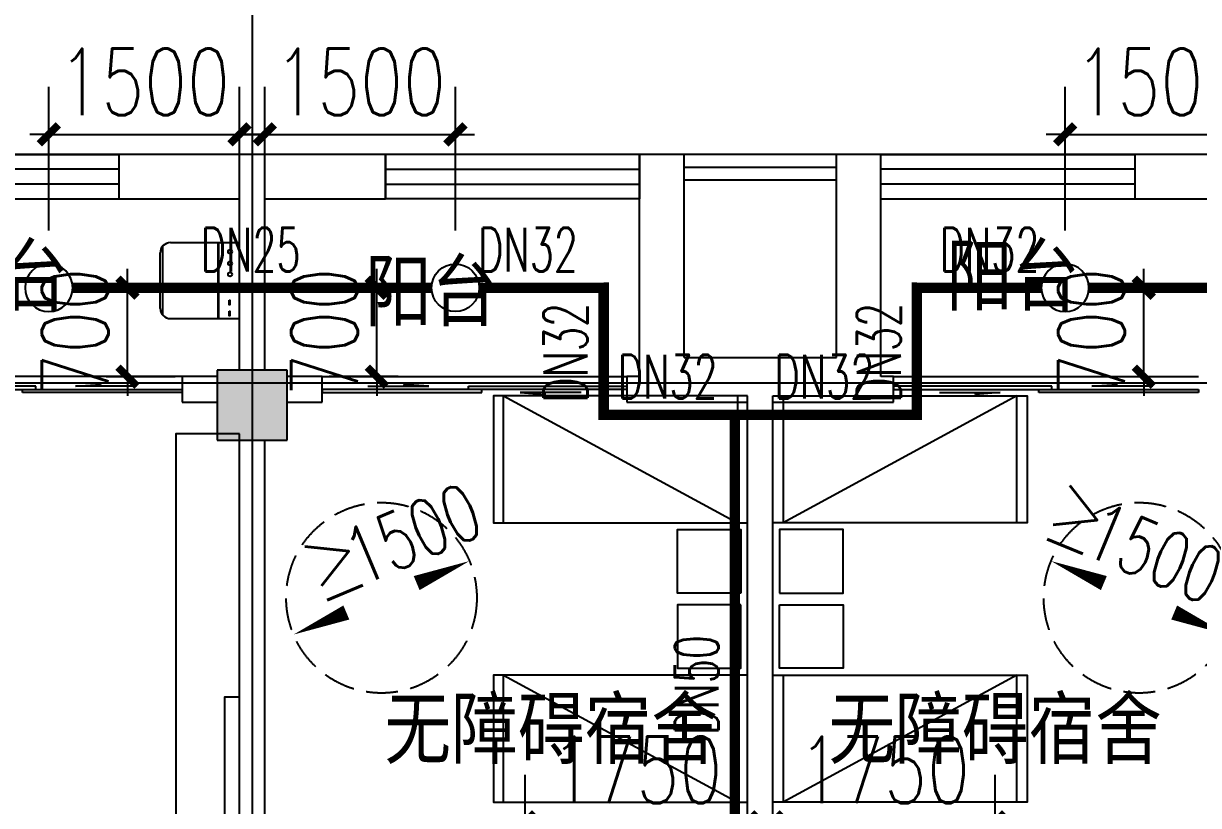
# Model space of a CAD drawing. Extents: x 0 to 2838408, y -923048 to 203859.
# Drawn here: x 2711463 to 2720713, y -194818 to -188662 of the extents above; entities that cross this region are included whole.
import ezdxf

# ---------------------------------------------------------------- set-up
doc = ezdxf.new("R2010")
doc.units = 0
doc.header["$LTSCALE"] = 1000
doc.linetypes.add('DASH', pattern=[0.35, 0.25, -0.1])
for name, color, linetype in [('A-Fixt', 81, 'Continuous'), ('COLUMN', 9, 'Continuous'), ('DIM_SYMB', 3, 'Continuous'), ('DOTE', 8, 'Continuous'), ('E2-栏杆', 92, 'Continuous'), ('EQUIP_喷头', 7, 'Continuous'), ('fur', 253, 'Continuous'), ('GROUND', 2, 'Continuous'), ('PIPE-喷淋', 6, 'Continuous'), ('PUB_HATCH', 8, 'Continuous'), ('PUB_TEXT', 7, 'Continuous'), ('TEXT_喷淋', 7, 'Continuous'), ('TWT_DIM', 3, 'Continuous'), ('WALL', 9, 'Continuous'), ('WINDOW', 4, 'Continuous'), ('XREF', 8, 'Continuous'), ('配景', 3, 'Continuous')]:
    doc.layers.add(name, color=color, linetype=linetype)
doc.styles.add('_TCH_DIM', font='SIMPLEX', dxfattribs={"bigfont": 'GBCBIG'})
doc.styles.add('_TCH_DIM_T3', font='SIMPLEX', dxfattribs={"width": 0.75, "bigfont": 'HZTXT'})
doc.styles.add('_TWT_PIPEDN', font='SIMPLEX', dxfattribs={"width": 0.8, "height": 2.3, "bigfont": 'HZTXT'})
doc.styles.get("Standard").update_dxf_attribs({"font": 'geniso.shx', "bigfont": 'hztxt.shx'})
doc.dimstyles.new('_TWT_ARCH&&150', dxfattribs={"dimtxt": 525, "dimasz": 150, "dimexe": 375, "dimexo": 450, "dimgap": 150, "dimtad": 1, "dimdec": 0, "dimzin": 0, "dimdsep": 46, "dimtxsty": '_TCH_DIM_T3', "dimblk": 'ARCHTICK', "dimcen": 0.09, "dimclrt": 7, "dimazin": 2, "dimtfac": 1, "dimtdec": 0, "dimtix": 1, "dimtmove": 2, "dimatfit": 3, "dimfxl": 1, "dimtolj": 1, "dimtzin": 0, "dimarcsym": 0})

# ---------------------------------------------------------------- blocks, each defined once
blk = doc.blocks.new('单人床')
at = {"layer": 'A-Fixt'}
for p, q in [((47773.8, 13973.4), (48673.8, 13973.4)), ((47773.8, 12073.4), (48673.8, 13973.4)), ((47773.8, 12073.4), (48673.8, 12073.4))]:
    blk.add_line(p, q, dxfattribs=at)
blk.add_lwpolyline([(47773.8, 14023.4), (48673.8, 14023.4), (48673.8, 12023.4), (47773.8, 12023.4), (47773.8, 14023.4)], dxfattribs=at)
blk = doc.blocks.new('CH_AP01')
for p, q in [((-311.4, 16.6), (-275, 0)), ((-275, 0), (275, 0)), ((275, 0), (311.4, 16.6))]:
    blk.add_line(p, q)
for centre, radius, start, end in [((-306.8, 555.3), 37.8, 100.18588, 202.83587), ((0, -578.9), 1212.6, 74.71041, 105.28959), ((0, -578.9), 1172.6, 75.02868, 104.97132), ((0, -1278.1), 1856.9, 80.61099, 99.38901), ((306.8, 555.3), 37.8, 337.16413, 79.81412), ((-1658.4, 201.9), 1359.7, 352.16586, 14.42826), ((-823.7, 250), 562.9, 335.50378, 31.09034), ((-823.7, 250), 602.9, 335.50378, 30.26909), ((0, -578.9), 1092.6, 75.87672, 104.12328), ((823.7, 250), 602.9, 149.73091, 204.49622), ((823.7, 250), 562.9, 148.90966, 204.49622), ((1658.4, 201.9), 1359.7, 165.57174, 187.83414)]:
    blk.add_arc(centre, radius, start, end)
blk = doc.blocks.new('A$C61295E98')
at = {"color": 3}
for p, q in [((544, 597.9), (0, 597.9)), ((0, 597.9), (0, 0)), ((161.4, 597.9), (161.4, 0)), ((170.4, 0.2), (170.4, 597.6)), ((602.7, 572.2), (602.7, 25.6)), ((624, 517.9), (624, 80)), ((544, 0), (0, 0))]:
    blk.add_line(p, q, dxfattribs=at)
for points in [[(81.8, 540.3), (75.3, 540.3), (75.3, 576.8), (81.8, 576.8)], [(81.8, 453.1), (75.3, 453.1), (75.3, 489.6), (81.8, 489.6)], [(81.8, 352.9), (75.3, 352.9), (75.3, 389.4), (81.8, 389.4)]]:
    blk.add_lwpolyline(points, close=True, dxfattribs=at)
for centre in [(74, 250.1), (74, 164.2), (74, 70.5)]:
    blk.add_circle(centre, 15.7, dxfattribs=at)
for centre, start, end in [((544, 517.9), 360, 90), ((544, 80), 270, 0)]:
    blk.add_arc(centre, 80, start, end, dxfattribs=at)
blk = doc.blocks.new('宿舍')
at = {"layer": 'A-Fixt'}
for p, q in [((47853.8, 13801.7), (48353.8, 15701.7)), ((48353.8, 13801.7), (47853.8, 15701.7)), ((47853.8, 13801.7), (48353.8, 13801.7))]:
    blk.add_line(p, q, dxfattribs=at)
for points in [[(47853.8, 8601.7), (48353.8, 8601.7), (48353.8, 15701.7), (47853.8, 15701.7)], [(47853.8, 10676.1), (47970.5, 10676.1), (47970.5, 11742.6), (47853.8, 11742.6)]]:
    blk.add_lwpolyline(points, close=True, dxfattribs=at)
at = {"xscale": -1, "rotation": 90}
for p in [(63677.2, 60475.5), (63677.2, 58775.5)]:
    blk.add_blockref('单人床', p, dxfattribs=at)
at = {"layer": 'A-Fixt', "xscale": -1, "rotation": 180}
for p in [(50002, 9140.5), (51117.2, 9140.5)]:
    blk.add_blockref('CH_AP01', p, dxfattribs=at)
at = {"layer": '配景', "color": 252}
blk.add_blockref('A$C61295E98', (47853.8, 7096.6), dxfattribs=at)
blk = doc.blocks.new('$plan$00002356')
at = {"layer": 'fur'}
for p, q in [((0, -1920), (1000, -80)), ((0, -80), (1000, -80)), ((1000, -1920), (0, -1920))]:
    blk.add_line(p, q, dxfattribs=at)
blk.add_lwpolyline([(0, 0), (0, -2000), (1000, -2000), (1000, 0)], close=True, dxfattribs=at)
blk = doc.blocks.new('$WINLIB2D$00000001')
at = {"color": 0}
for points in [[(-0.5, 0.5), (-0.5, -0.5)], [(-0.5, 0.5), (0.5, 0.5)], [(0.5, -0.5), (0.5, 0.5)], [(0.5, 0.1667), (-0.5, 0.1667)], [(0.5, -0.1667), (-0.5, -0.1667)], [(-0.5, -0.5), (0.5, -0.5)]]:
    blk.add_lwpolyline(points, dxfattribs=at)
blk = doc.blocks.new('$DorLib2D$00000131')
at = {"color": 0, "linetype": 'Continuous'}
for p, q in [((0.15, 0.125), (0.2319, 0.1973)), ((0.2319, 0.1973), (0.2319, 0.125)), ((-0.5, 0.125), (-0.5, 0)), ((0.0192, 0.125), (-0.5, 0.125)), ((0.0192, 0), (0.0192, 0.125)), ((0.35, 0.125), (0.15, 0.125)), ((-0.5, 0), (0.0192, 0)), ((-0.024, 0), (0.5, 0)), ((-0.024, -0.125), (-0.024, 0)), ((0.5, 0), (0.5, -0.125)), ((-0.35, -0.125), (-0.15, -0.125)), ((-0.2319, -0.1973), (-0.2319, -0.125)), ((-0.15, -0.125), (-0.2319, -0.1973)), ((0.5, -0.125), (-0.024, -0.125))]:
    blk.add_line(p, q, dxfattribs=at)
blk = doc.blocks.new('1F1')
at = {"layer": 'PUB_HATCH'}
blk.add_hatch(color=256, dxfattribs=at).paths.add_polyline_path([(2377491.7, -191392.2), (2376941.7, -191392.2), (2376941.7, -191942.2), (2377491.7, -191942.2)])
for points in [[(2381064.1, -193146), (2380564.1, -193146), (2380564.1, -192646), (2381064.1, -192646)], [(2381369.4, -193146), (2381869.4, -193146), (2381869.4, -192646), (2381369.4, -192646)], [(2381064.1, -193238.3), (2380564.1, -193238.3), (2380564.1, -193738.3), (2381064.1, -193738.3)], [(2381369.4, -193238.3), (2381869.4, -193238.3), (2381869.4, -193738.3), (2381369.4, -193738.3)]]:
    blk.add_lwpolyline(points, close=True)
at = {"linetype": 'DASH'}
for centre in [(2378235, -193183.3), (2384198.5, -193183.3)]:
    blk.add_circle(centre, 750, dxfattribs=at)
at = {"layer": 'COLUMN'}
for p, q in [((2377491.7, -191392.2), (2376941.7, -191392.2)), ((2376941.7, -191392.2), (2376941.7, -191942.2)), ((2377491.7, -191942.2), (2377491.7, -191392.2)), ((2376941.7, -191942.2), (2377491.7, -191942.2))]:
    blk.add_line(p, q, dxfattribs=at)
at = {"layer": 'DIM_SYMB'}
for points in [[(2378235, -193183.3, 0, 0, 0), (2378926.9, -192894, 0, 120, 0), (2378511.8, -193067.5, 0, 0, 0)], [(2384198.5, -193183.3, 0, 0, 0), (2383506.6, -192894, 0, 120, 0), (2383921.7, -193067.5, 0, 0, 0)], [(2378235, -193183.3, 0, 0, 0), (2377543, -193472.6, 0, 120, 0), (2377958.2, -193299, 0, 0, 0)], [(2384198.5, -193183.3, 0, 0, 0), (2384890.5, -193472.6, 0, 120, 0), (2384475.3, -193299, 0, 0, 0)]]:
    blk.add_lwpolyline(points, format="xyseb", dxfattribs=at)
at = {"layer": 'DOTE'}
for p, q in [((2377216.7, -187892.2), (2377216.7, -271092.2)), ((2453916.7, -191492.2), (2343216.7, -191492.2))]:
    blk.add_line(p, q, dxfattribs=at)
at = {"layer": 'E2-栏杆'}
for points in [[(2380616.7, -189792.2), (2381816.7, -189792.2)], [(2380616.7, -189892.2), (2381816.7, -189892.2)]]:
    blk.add_lwpolyline(points, dxfattribs=at)
at = {"layer": 'GROUND'}
blk.add_line((2388316.7, -189692.2), (2344916.7, -189692.2), dxfattribs=at)
at = {"layer": 'WALL'}
for p, q in [((2377216.7, -189692.2), (2376166.7, -189692.2)), ((2376166.7, -189692.2), (2376166.7, -190042.2)), ((2378266.7, -189692.2), (2377216.7, -189692.2)), ((2378266.7, -190042.2), (2378266.7, -189692.2)), ((2380616.7, -189692.2), (2380266.7, -189692.2)), ((2380266.7, -189692.2), (2380266.7, -190042.2)), ((2380616.7, -191292.2), (2380616.7, -189692.2)), ((2382166.7, -189692.2), (2381816.7, -189692.2)), ((2381816.7, -191292.2), (2381816.7, -189692.2)), ((2382166.7, -190042.2), (2382166.7, -189692.2)), ((2385216.7, -189692.2), (2384166.7, -189692.2)), ((2384166.7, -189692.2), (2384166.7, -190042.2)), ((2376166.7, -190042.2), (2377116.7, -190042.2)), ((2377116.7, -191392.2), (2377116.7, -190042.2)), ((2377316.7, -190042.2), (2378266.7, -190042.2)), ((2377316.7, -191392.2), (2377316.7, -190042.2)), ((2380266.7, -191442.2), (2380266.7, -190042.2)), ((2382166.7, -191442.2), (2382166.7, -190042.2)), ((2384166.7, -190042.2), (2385116.7, -190042.2)), ((2380616.7, -191292.2), (2381216.7, -191292.2)), ((2381216.7, -191292.2), (2381816.7, -191292.2)), ((2376941.7, -191442.2), (2376666.7, -191442.2)), ((2376666.7, -191442.2), (2376666.7, -191642.2)), ((2377766.7, -191442.2), (2377491.7, -191442.2)), ((2377766.7, -191642.2), (2377766.7, -191442.2)), ((2380266.7, -191442.2), (2380166.7, -191442.2)), ((2380166.7, -191442.2), (2380166.7, -191642.2)), ((2382266.7, -191442.2), (2382166.7, -191442.2)), ((2382266.7, -191642.2), (2382266.7, -191442.2)), ((2376666.7, -191642.2), (2376941.7, -191642.2)), ((2377491.7, -191642.2), (2377766.7, -191642.2)), ((2380166.7, -191642.2), (2380516.7, -191642.2)), ((2380516.7, -191642.2), (2381116.7, -191642.2)), ((2381116.7, -195692.2), (2381116.7, -191642.2)), ((2381316.7, -191642.2), (2381916.7, -191642.2)), ((2381316.7, -195692.2), (2381316.7, -191642.2)), ((2381916.7, -191642.2), (2382266.7, -191642.2)), ((2377116.7, -196592.2), (2377116.7, -191942.2)), ((2377316.7, -196592.2), (2377316.7, -191942.2))]:
    blk.add_line(p, q, dxfattribs=at)
at = {"layer": 'WINDOW'}
for p, q in [((2376666.7, -191442.2), (2374266.7, -191442.2)), ((2377766.7, -191442.2), (2380166.7, -191442.2)), ((2382266.7, -191442.2), (2384666.7, -191442.2))]:
    blk.add_line(p, q, dxfattribs=at)
for name, p, rotation in [('宿舍', (2424970.6, -183290.5), 180), ('$plan$00002356', (2381116.7, -191592.2), 270), ('$plan$00002356', (2381116.7, -193792.2), 270)]:
    blk.add_blockref(name, p, dxfattribs=dict(rotation=rotation))
at = {"yscale": -1, "rotation": 270}
for p in [(2381316.7, -191592.2), (2381316.7, -193792.2)]:
    blk.add_blockref('$plan$00002356', p, dxfattribs=at)
at = {"layer": 'WINDOW', "rotation": 180}
for name, p, xscale, yscale, zscale in [('$WINLIB2D$00000001', (2375166.7, -189867.2), -2000, 350, -2000), ('$DorLib2D$00000131', (2375466.7, -191542.2), -2400, -200, -2400)]:
    blk.add_blockref(name, p, dxfattribs=dict(at, xscale=xscale, yscale=yscale, zscale=zscale))
at = {"layer": 'WINDOW'}
for name, p, xscale, yscale, zscale in [('$WINLIB2D$00000001', (2379266.7, -189867.2), -2000, -350, -2000), ('$WINLIB2D$00000001', (2383166.7, -189867.2), 2000, -350, 2000), ('$DorLib2D$00000131', (2378966.7, -191542.2), -2400, 200, -2400), ('$DorLib2D$00000131', (2383466.7, -191542.2), 2400, 200, 2400)]:
    blk.add_blockref(name, p, dxfattribs=dict(at, xscale=xscale, yscale=yscale, zscale=zscale))
at = {"layer": 'PUB_TEXT'}
for s, p in [('阳台', (2374720.7, -190924.1)), ('阳台', (2382680.7, -190924.1)), ('阳台', (2378105, -191046.3)), ('无障碍宿舍', (2378258.5, -194491.9)), ('无障碍宿舍', (2381753.7, -194491.9))]:
    blk.add_text(s, height=525, dxfattribs=at).set_placement(p)
at = {"layer": 'PUB_TEXT', "color": 7, "style": '_TCH_DIM'}
for rotation, p in [(337.3097, (2383396.2, -192687.4)), (22.6903, (2377728.4, -193234.7))]:
    blk.add_text('≥', height=506.4, rotation=rotation, dxfattribs=at).set_placement(p)
at = {"layer": 'PUB_TEXT', "color": 7, "style": '_TCH_DIM', "width": 0.705882}
for rotation, p in [(22.6903, (2378068.5, -193092.5)), (337.3097, (2383736.3, -192829.6))]:
    blk.add_text('1500', height=446.25, rotation=rotation, dxfattribs=at).set_placement(p)
blk = doc.blocks.new('_ArchTick')
at = {"color": 0, "linetype": 'ByBlock', "const_width": 0.4}
blk.add_lwpolyline([(-0.5, -0.5), (0.5, 0.5)], dxfattribs=at)
blk = doc.blocks.new('*D1486')
at = {"layer": 'Defpoints', "color": 0, "linetype": 'ByBlock', "transparency": 16777216}
for p in [(2714862.5, -189534.8), (2713362.5, -190742.2), (2714862.5, -190742.2)]:
    blk.add_point(p, dxfattribs=at)
at = {"layer": 'TWT_DIM', "color": 0, "linetype": 'ByBlock', "lineweight": -2, "transparency": 16777216}
for p, q in [((2713362.5, -190292.2), (2713362.5, -189159.8)), ((2714862.5, -190292.2), (2714862.5, -189159.8)), ((2713362.5, -189534.8), (2713212.5, -189534.8)), ((2713362.5, -189534.8), (2714862.5, -189534.8)), ((2714862.5, -189534.8), (2715012.5, -189534.8))]:
    blk.add_line(p, q, dxfattribs=at)
at = {"layer": 'TWT_DIM', "color": 0, "linetype": 'ByBlock', "lineweight": -2, "transparency": 16777216, "xscale": 150, "yscale": 150, "zscale": 150}
blk.add_blockref('_ArchTick', (2713362.5, -189534.8), dxfattribs=at)
at = {"layer": 'TWT_DIM', "color": 0, "linetype": 'ByBlock', "lineweight": -2, "transparency": 16777216, "xscale": 150, "yscale": 150, "zscale": 150, "rotation": 180}
blk.add_blockref('_ArchTick', (2714862.5, -189534.8), dxfattribs=at)
at = {"layer": 'TWT_DIM', "color": 7, "linetype": 'ByBlock', "transparency": 16777216, "insert": (2714112.5, -189122.3), "char_height": 525, "attachment_point": 5, "style": '_TCH_DIM_T3'}
blk.add_mtext('\\A1;1500', dxfattribs=at)
blk = doc.blocks.new('*D1487')
at = {"layer": 'Defpoints', "color": 0, "linetype": 'ByBlock', "transparency": 16777216}
for p in [(2714243.5, -190742.2), (2714862.5, -190742.2), (2714862.5, -191442.2)]:
    blk.add_point(p, dxfattribs=at)
at = {"layer": 'TWT_DIM', "color": 0, "linetype": 'ByBlock', "lineweight": -2, "transparency": 16777216}
for p, q in [((2714243.5, -190742.2), (2714243.5, -190592.2)), ((2714412.5, -190742.2), (2713868.5, -190742.2)), ((2714243.5, -191442.2), (2714243.5, -190742.2)), ((2714412.5, -191442.2), (2713868.5, -191442.2)), ((2714243.5, -191442.2), (2714243.5, -191592.2))]:
    blk.add_line(p, q, dxfattribs=at)
at = {"layer": 'TWT_DIM', "color": 0, "linetype": 'ByBlock', "lineweight": -2, "transparency": 16777216, "xscale": 150, "yscale": 150, "zscale": 150}
for p, rotation in [((2714243.5, -190742.2), 270), ((2714243.5, -191442.2), 90)]:
    blk.add_blockref('_ArchTick', p, dxfattribs=dict(at, rotation=rotation))
at = {"layer": 'TWT_DIM', "color": 7, "linetype": 'ByBlock', "transparency": 16777216, "insert": (2713831, -191092.2), "char_height": 525, "attachment_point": 5, "rotation": 90, "style": '_TCH_DIM_T3'}
blk.add_mtext('\\A1;700', dxfattribs=at)
blk = doc.blocks.new('*D1513')
at = {"layer": 'Defpoints', "color": 0, "linetype": 'ByBlock', "transparency": 16777216}
for p in [(2721162.5, -189534.8), (2719662.5, -190742.2), (2721162.5, -190742.2)]:
    blk.add_point(p, dxfattribs=at)
at = {"layer": 'TWT_DIM', "color": 0, "linetype": 'ByBlock', "lineweight": -2, "transparency": 16777216}
for p, q in [((2719662.5, -190292.2), (2719662.5, -189159.8)), ((2721162.5, -190292.2), (2721162.5, -189159.8)), ((2719662.5, -189534.8), (2719512.5, -189534.8)), ((2719662.5, -189534.8), (2721162.5, -189534.8)), ((2721162.5, -189534.8), (2721312.5, -189534.8))]:
    blk.add_line(p, q, dxfattribs=at)
at = {"layer": 'TWT_DIM', "color": 0, "linetype": 'ByBlock', "lineweight": -2, "transparency": 16777216, "xscale": 150, "yscale": 150, "zscale": 150}
blk.add_blockref('_ArchTick', (2719662.5, -189534.8), dxfattribs=at)
at = {"layer": 'TWT_DIM', "color": 0, "linetype": 'ByBlock', "lineweight": -2, "transparency": 16777216, "xscale": 150, "yscale": 150, "zscale": 150, "rotation": 180}
blk.add_blockref('_ArchTick', (2721162.5, -189534.8), dxfattribs=at)
at = {"layer": 'TWT_DIM', "color": 7, "linetype": 'ByBlock', "transparency": 16777216, "insert": (2720412.5, -189122.3), "char_height": 525, "attachment_point": 5, "style": '_TCH_DIM_T3'}
blk.add_mtext('\\A1;1500', dxfattribs=at)
blk = doc.blocks.new('*D1514')
at = {"layer": 'Defpoints', "color": 0, "linetype": 'ByBlock', "transparency": 16777216}
for p in [(2719662.5, -190742.2), (2720281.5, -190742.2), (2719662.5, -191442.2)]:
    blk.add_point(p, dxfattribs=at)
at = {"layer": 'TWT_DIM', "color": 0, "linetype": 'ByBlock', "lineweight": -2, "transparency": 16777216}
for p, q in [((2720281.5, -190742.2), (2720281.5, -190592.2)), ((2720112.5, -190742.2), (2720656.5, -190742.2)), ((2720281.5, -191442.2), (2720281.5, -190742.2)), ((2720112.5, -191442.2), (2720656.5, -191442.2)), ((2720281.5, -191442.2), (2720281.5, -191592.2))]:
    blk.add_line(p, q, dxfattribs=at)
at = {"layer": 'TWT_DIM', "color": 0, "linetype": 'ByBlock', "lineweight": -2, "transparency": 16777216, "xscale": 150, "yscale": 150, "zscale": 150}
for p, rotation in [((2720281.5, -190742.2), 270), ((2720281.5, -191442.2), 90)]:
    blk.add_blockref('_ArchTick', p, dxfattribs=dict(at, rotation=rotation))
at = {"layer": 'TWT_DIM', "color": 7, "linetype": 'ByBlock', "transparency": 16777216, "insert": (2719869, -191092.2), "char_height": 525, "attachment_point": 5, "rotation": 90, "style": '_TCH_DIM_T3'}
blk.add_mtext('\\A1;700', dxfattribs=at)
blk = doc.blocks.new('*D1515')
at = {"layer": 'Defpoints', "color": 0, "linetype": 'ByBlock', "transparency": 16777216}
for p in [(2719112.5, -194951.1), (2717362.5, -195633.4), (2719112.5, -195633.4)]:
    blk.add_point(p, dxfattribs=at)
at = {"layer": 'TWT_DIM', "color": 0, "linetype": 'ByBlock', "lineweight": -2, "transparency": 16777216}
for p, q in [((2717362.5, -195183.4), (2717362.5, -194576.1)), ((2719112.5, -195183.4), (2719112.5, -194576.1)), ((2717362.5, -194951.1), (2719112.5, -194951.1))]:
    blk.add_line(p, q, dxfattribs=at)
at = {"layer": 'TWT_DIM', "color": 0, "linetype": 'ByBlock', "lineweight": -2, "transparency": 16777216, "xscale": 150, "yscale": 150, "zscale": 150, "rotation": 180}
blk.add_blockref('_ArchTick', (2717362.5, -194951.1), dxfattribs=at)
at = {"layer": 'TWT_DIM', "color": 0, "linetype": 'ByBlock', "lineweight": -2, "transparency": 16777216, "xscale": 150, "yscale": 150, "zscale": 150}
blk.add_blockref('_ArchTick', (2719112.5, -194951.1), dxfattribs=at)
at = {"layer": 'TWT_DIM', "color": 7, "linetype": 'ByBlock', "transparency": 16777216, "insert": (2718237.5, -194538.6), "char_height": 525, "attachment_point": 5, "style": '_TCH_DIM_T3'}
blk.add_mtext('\\A1;1750', dxfattribs=at)
blk = doc.blocks.new('*D1519')
at = {"layer": 'Defpoints', "color": 0, "linetype": 'ByBlock', "transparency": 16777216}
for p in [(2717162.5, -194951.1), (2715412.5, -195633.4), (2717162.5, -195633.4)]:
    blk.add_point(p, dxfattribs=at)
at = {"layer": 'TWT_DIM', "color": 0, "linetype": 'ByBlock', "lineweight": -2, "transparency": 16777216}
for p, q in [((2715412.5, -195183.4), (2715412.5, -194576.1)), ((2717162.5, -195183.4), (2717162.5, -194576.1)), ((2715412.5, -194951.1), (2717162.5, -194951.1))]:
    blk.add_line(p, q, dxfattribs=at)
at = {"layer": 'TWT_DIM', "color": 0, "linetype": 'ByBlock', "lineweight": -2, "transparency": 16777216, "xscale": 150, "yscale": 150, "zscale": 150, "rotation": 180}
blk.add_blockref('_ArchTick', (2715412.5, -194951.1), dxfattribs=at)
at = {"layer": 'TWT_DIM', "color": 0, "linetype": 'ByBlock', "lineweight": -2, "transparency": 16777216, "xscale": 150, "yscale": 150, "zscale": 150}
blk.add_blockref('_ArchTick', (2717162.5, -194951.1), dxfattribs=at)
at = {"layer": 'TWT_DIM', "color": 7, "linetype": 'ByBlock', "transparency": 16777216, "insert": (2716287.5, -194538.6), "char_height": 525, "attachment_point": 5, "style": '_TCH_DIM_T3'}
blk.add_mtext('\\A1;1750', dxfattribs=at)
blk = doc.blocks.new('*D1523')
at = {"layer": 'Defpoints', "color": 0, "linetype": 'ByBlock', "transparency": 16777216}
for p in [(2713162.5, -189534.8), (2711662.5, -190742.2), (2713162.5, -190742.2)]:
    blk.add_point(p, dxfattribs=at)
at = {"layer": 'TWT_DIM', "color": 0, "linetype": 'ByBlock', "lineweight": -2, "transparency": 16777216}
for p, q in [((2711662.5, -190292.2), (2711662.5, -189159.8)), ((2713162.5, -190292.2), (2713162.5, -189159.8)), ((2711662.5, -189534.8), (2711512.5, -189534.8)), ((2711662.5, -189534.8), (2713162.5, -189534.8)), ((2713162.5, -189534.8), (2713312.5, -189534.8))]:
    blk.add_line(p, q, dxfattribs=at)
at = {"layer": 'TWT_DIM', "color": 0, "linetype": 'ByBlock', "lineweight": -2, "transparency": 16777216, "xscale": 150, "yscale": 150, "zscale": 150}
blk.add_blockref('_ArchTick', (2711662.5, -189534.8), dxfattribs=at)
at = {"layer": 'TWT_DIM', "color": 0, "linetype": 'ByBlock', "lineweight": -2, "transparency": 16777216, "xscale": 150, "yscale": 150, "zscale": 150, "rotation": 180}
blk.add_blockref('_ArchTick', (2713162.5, -189534.8), dxfattribs=at)
at = {"layer": 'TWT_DIM', "color": 7, "linetype": 'ByBlock', "transparency": 16777216, "insert": (2712412.5, -189122.3), "char_height": 525, "attachment_point": 5, "style": '_TCH_DIM_T3'}
blk.add_mtext('\\A1;1500', dxfattribs=at)
blk = doc.blocks.new('*D1524')
at = {"layer": 'Defpoints', "color": 0, "linetype": 'ByBlock', "transparency": 16777216}
for p in [(2711662.5, -190742.2), (2712281.5, -190742.2), (2711662.5, -191442.2)]:
    blk.add_point(p, dxfattribs=at)
at = {"layer": 'TWT_DIM', "color": 0, "linetype": 'ByBlock', "lineweight": -2, "transparency": 16777216}
for p, q in [((2712281.5, -190742.2), (2712281.5, -190592.2)), ((2712112.5, -190742.2), (2712656.5, -190742.2)), ((2712281.5, -191442.2), (2712281.5, -190742.2)), ((2712112.5, -191442.2), (2712656.5, -191442.2)), ((2712281.5, -191442.2), (2712281.5, -191592.2))]:
    blk.add_line(p, q, dxfattribs=at)
at = {"layer": 'TWT_DIM', "color": 0, "linetype": 'ByBlock', "lineweight": -2, "transparency": 16777216, "xscale": 150, "yscale": 150, "zscale": 150}
for p, rotation in [((2712281.5, -190742.2), 270), ((2712281.5, -191442.2), 90)]:
    blk.add_blockref('_ArchTick', p, dxfattribs=dict(at, rotation=rotation))
at = {"layer": 'TWT_DIM', "color": 7, "linetype": 'ByBlock', "transparency": 16777216, "insert": (2711869, -191092.2), "char_height": 525, "attachment_point": 5, "rotation": 90, "style": '_TCH_DIM_T3'}
blk.add_mtext('\\A1;700', dxfattribs=at)
blk = doc.blocks.new('$TwtSys$00000125')
blk.add_circle((0, 0, 0), 1)

msp = doc.modelspace()

# ---------------------------------------------------------------- hatches: boundary and pattern name
at = {"layer": 'PIPE-喷淋', "linetype": 'ByBlock'}
for points in [[(2716029.3, -190742.2), (2716070.6, -190742.2), (2716070.6, -190700.9)], [(2716029.3, -190742.2), (2716029.3, -190700.9), (2716070.6, -190700.9)], [(2718495.8, -190742.2), (2718454.5, -190742.2), (2718454.5, -190700.9)], [(2718495.8, -190742.2), (2718495.8, -190700.9), (2718454.5, -190700.9)], [(2716029.3, -191742.2), (2716029.3, -191783.4), (2715988.1, -191783.4)], [(2716029.3, -191742.2), (2715988.1, -191742.2), (2715988.1, -191783.4)], [(2718495.8, -191742.2), (2718495.8, -191783.4), (2718537, -191783.4)], [(2718495.8, -191742.2), (2718537, -191742.2), (2718537, -191783.4)]]:
    msp.add_hatch(color=256, dxfattribs=at).paths.add_polyline_path(points)

# ---------------------------------------------------------------- linework, layer by layer
at = {"layer": 'PIPE-喷淋', "linetype": 'ByBlock', "ltscale": 1.5, "const_width": 82.5}
for points in [[(2711850, -190742.2), (2714675, -190742.2)], [(2716029.3, -190742.2), (2715050, -190742.2)], [(2716029.3, -191742.2), (2716029.3, -190742.2)], [(2718495.8, -191742.2), (2718495.8, -190742.2)], [(2718495.8, -190742.2), (2719475, -190742.2)], [(2719850, -190742.2), (2722675, -190742.2)], [(2717062.5, -191742.2), (2716029.3, -191742.2)], [(2717062.5, -191742.2), (2718495.8, -191742.2)], [(2717062.5, -195972.9), (2717062.5, -191742.2)]]:
    msp.add_lwpolyline(points, dxfattribs=at)

# ---------------------------------------------------------------- block references
at = {"layer": 'EQUIP_喷头', "linetype": 'ByBlock', "xscale": 187.5, "yscale": -187.5, "zscale": 187.5, "rotation": 180}
for p in [(2711662.5, -190742.2), (2719662.5, -190742.2)]:
    msp.add_blockref('$TwtSys$00000125', p, dxfattribs=at)
at = {"layer": 'EQUIP_喷头', "linetype": 'ByBlock', "xscale": 187.5, "yscale": 187.5, "zscale": 187.5}
msp.add_blockref('$TwtSys$00000125', (2714862.5, -190742.2), dxfattribs=at)
at = {"layer": 'XREF'}
msp.add_blockref('1F1', (336045.8, 0), dxfattribs=at)

# ---------------------------------------------------------------- texts
at = {"layer": 'TEXT_喷淋', "color": 251, "linetype": 'ByBlock', "style": '_TWT_PIPEDN', "width": 0.64}
for s, p in [('DN25', (2712857.7, -190614.7)), ('DN32', (2715041.1, -190614.7)), ('DN32', (2718674.4, -190614.7)), ('DN32', (2716141.1, -191614.7)), ('DN32', (2717374.4, -191614.7))]:
    msp.add_text(s, height=345, dxfattribs=at).set_placement(p)
for s, p in [('DN32', (2715901.8, -191647)), ('DN32', (2718368.3, -191647)), ('DN50', (2716935, -194262.4))]:
    msp.add_text(s, height=345, rotation=90, dxfattribs=at).set_placement(p)

# ---------------------------------------------------------------- dimensions: what is measured, and where the dimension line sits
at = {"layer": 'TWT_DIM', "linetype": 'ByBlock'}
for p1, p2, distance, picture, middle in [((2711662.5, -190742.2), (2713162.5, -190742.2), 1207.4, '*D1523', (2712412.5, -189122.3)), ((2713362.5, -190742.2), (2714862.5, -190742.2), 1207.4, '*D1486', (2714112.5, -189122.3)), ((2719662.5, -190742.2), (2721162.5, -190742.2), 1207.4, '*D1513', (2720412.5, -189122.3)), ((2711662.5, -191442.2), (2711662.5, -190742.2), -619, '*D1524', (2711869, -191092.2)), ((2714862.5, -191442.2), (2714862.5, -190742.2), 619, '*D1487', (2713831, -191092.2)), ((2719662.5, -191442.2), (2719662.5, -190742.2), -619, '*D1514', (2719869, -191092.2)), ((2715412.5, -195633.4), (2717162.5, -195633.4), 682.4, '*D1519', (2716287.5, -194538.6)), ((2717362.5, -195633.4), (2719112.5, -195633.4), 682.4, '*D1515', (2718237.5, -194538.6))]:
    dim = msp.add_aligned_dim(p1=p1, p2=p2, distance=distance, dimstyle='_TWT_ARCH&&150', dxfattribs=at)
    dim.commit()
    dim.dimension.update_dxf_attribs({"geometry": picture, "text_midpoint": middle})

doc.saveas('drawing.dxf')
